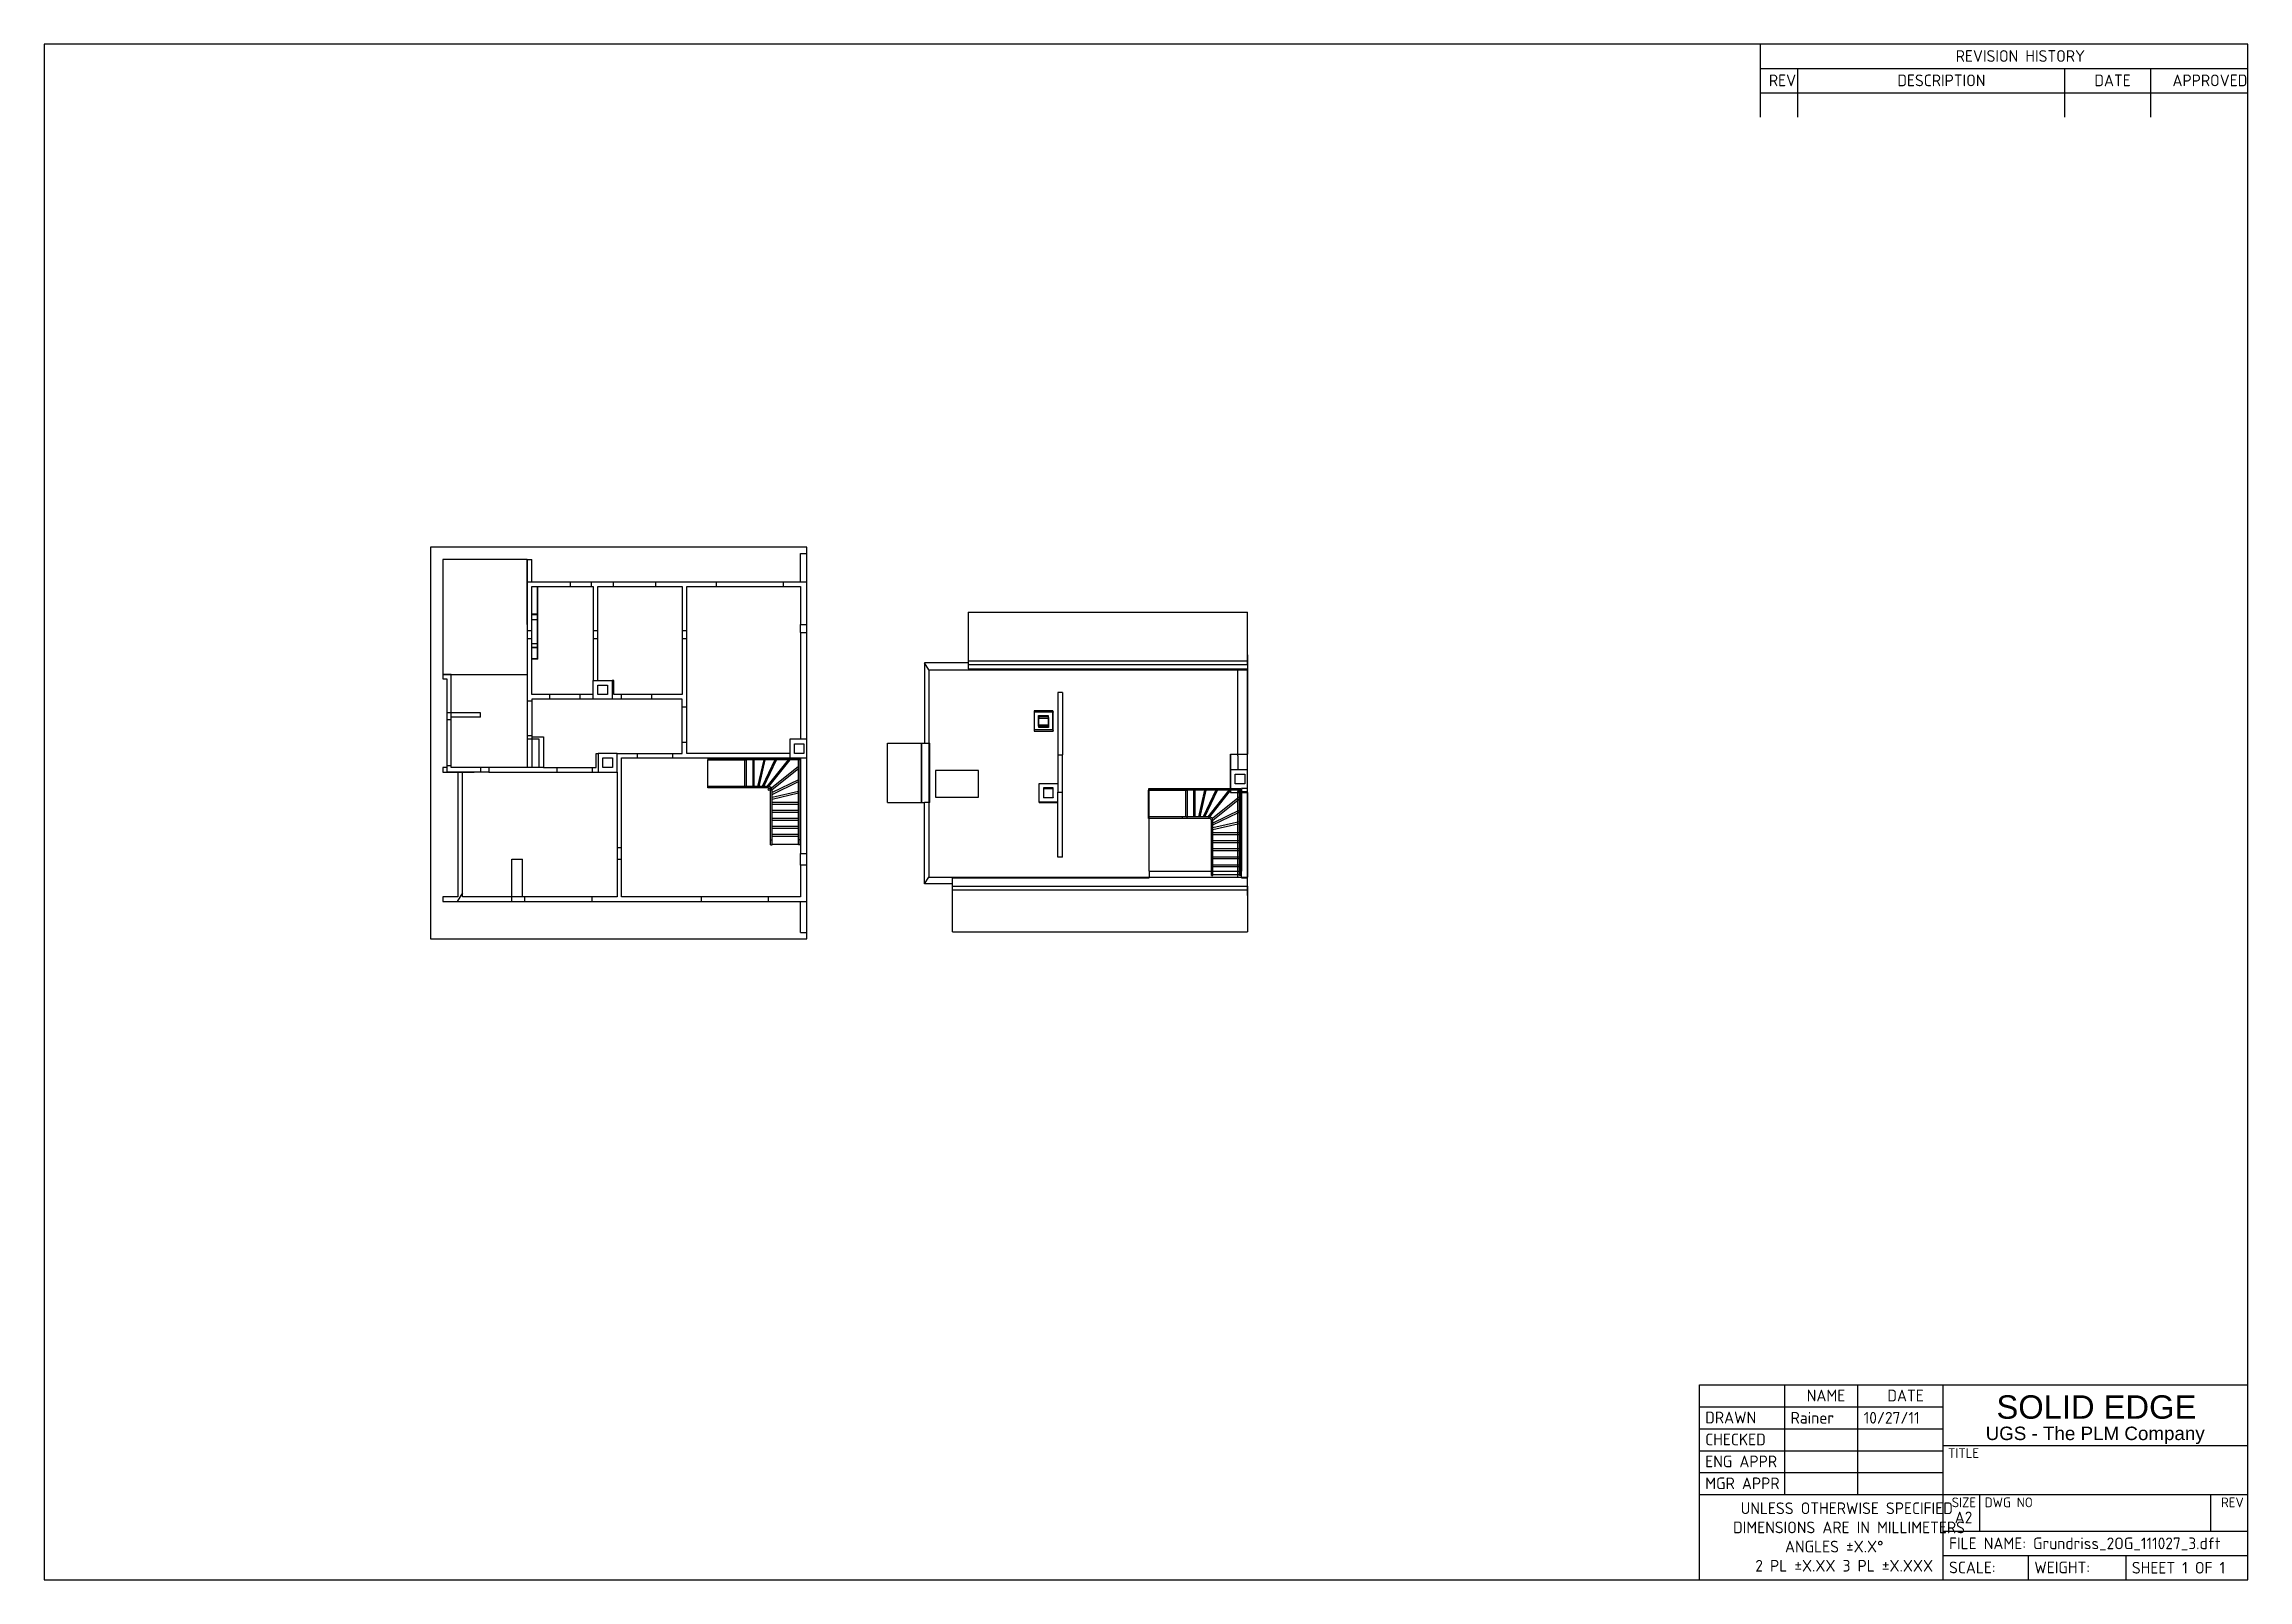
# Model space of a CAD drawing. Header units: inches. Extents: x 10 to 584, y 10 to 410.
import ezdxf
from ezdxf.enums import TextEntityAlignment as Align
from ezdxf.lldxf.tags import DXFTag

# ---------------------------------------------------------------- set-up
doc = ezdxf.new("R2010")
doc.units = ezdxf.units.IN
for name, color, linetype in [('DECKE_1OG', 7, 'Continuous'), ('DECKE_2OG', 7, 'Continuous'), ('Default', 7, 'Continuous'), ('GRUNDRISS_2OG', 7, 'Continuous'), ('GRUNDRISS_3OG', 7, 'Continuous'), ('KRUEMMLING', 7, 'Continuous'), ('ROHRVERKLEIDUNG', 7, 'Continuous'), ('STUFE1', 7, 'Continuous'), ('STUFE2', 7, 'Continuous'), ('STUFE3', 7, 'Continuous'), ('STUFE4', 7, 'Continuous'), ('STUFE5', 7, 'Continuous'), ('STUFE6', 7, 'Continuous'), ('STUFE7', 7, 'Continuous'), ('STUFE8', 7, 'Continuous'), ('STUFE9', 7, 'Continuous'), ('WANGE_OL', 7, 'Continuous'), ('WANGE_OR', 7, 'Continuous'), ('WANGE_UL', 7, 'Continuous'), ('WANGE_UR', 7, 'Continuous')]:
    doc.layers.add(name, color=color, linetype=linetype)
doc.styles.add('SEACAD_arial_ttfB', font='arial.ttf', dxfattribs={"height": 0.2})
doc.styles.add('SEACAD_arial_ttfI', font='arial.ttf', dxfattribs={"height": 0.2})
doc.styles.add('SEACAD_seiso_ttf', font='seiso.ttf', dxfattribs={"height": 0.2})
doc.styles.add('SEACAD_seiso_ttfB', font='seiso.ttf', dxfattribs={"height": 0.2})
tags = doc.linetypes.add('HIDDEN2', pattern=[0.1875, 0.125, -0.0625]).pattern_tags.tags
tags[6:7] = [DXFTag(74, 4), DXFTag(75, 0), DXFTag(340, '0'), DXFTag(46, 0.0), DXFTag(50, 0.0), DXFTag(44, 0.0), DXFTag(45, 0.0)]
tags[4:5] = [DXFTag(74, 4), DXFTag(75, 0), DXFTag(340, '0'), DXFTag(46, 0.0), DXFTag(50, 0.0), DXFTag(44, 0.0), DXFTag(45, 0.0)]

# ---------------------------------------------------------------- blocks, each defined once
blk = doc.blocks.new('SE')
at = {"layer": 'DECKE_1OG', "color": 7, "linetype": 'Continuous', "ltscale": 25.4}
for p, q in [((208.62, 278.97), (110.62, 278.97)), ((110.62, 278.97), (110.62, 176.97)), ((113.82, 275.77), (113.82, 245.77)), ((135.82, 275.77), (113.82, 275.77)), ((208.62, 277.32), (208.62, 278.97)), ((116.07, 245.77), (135.82, 245.77)), ((208.62, 176.97), (208.62, 178.62)), ((110.62, 176.97), (208.62, 176.97))]:
    blk.add_line(p, q, dxfattribs=at)
at = {"layer": 'DECKE_1OG', "color": 7, "linetype": 'HIDDEN2', "ltscale": 25.4}
for p, q in [((135.82, 269.97), (135.82, 275.77)), ((208.62, 256.76), (208.62, 277.32)), ((113.82, 245.77), (116.07, 245.77)), ((208.62, 178.62), (208.62, 199.18))]:
    blk.add_line(p, q, dxfattribs=at)
at = {"layer": 'DECKE_1OG', "color": 7, "linetype": 'Continuous', "ltscale": 25.4}
blk.add_circle((198.82, 215.87), 0.25, dxfattribs=at)
at = {"layer": 'GRUNDRISS_2OG', "color": 7, "linetype": 'Continuous', "ltscale": 25.4}
for p, q in [((135.82, 275.77), (135.82, 269.97)), ((135.82, 275.77), (137.02, 275.77)), ((137.02, 269.97), (137.02, 275.77)), ((207.02, 269.97), (207.02, 277.32)), ((207.02, 277.32), (208.62, 277.32)), ((208.62, 256.76), (208.62, 277.32)), ((135.83, 269.97), (135.82, 269.97)), ((135.82, 258.82), (135.82, 269.97)), ((135.83, 269.97), (208.61, 269.97)), ((135.83, 269.97), (135.83, 258.82)), ((208.61, 269.97), (208.61, 258.82)), ((137.02, 268.77), (153.02, 268.77)), ((137.02, 261.52), (137.02, 268.77)), ((138.62, 261.52), (138.62, 268.77)), ((153.02, 268.77), (153.02, 257.26)), ((154.22, 257.26), (154.22, 268.77)), ((154.22, 268.77), (176.22, 268.77)), ((176.22, 268.77), (176.22, 257.26)), ((177.42, 257.26), (177.42, 268.77)), ((177.42, 268.77), (207.02, 268.77)), ((207.02, 268.77), (207.02, 258.82)), ((135.82, 258.82), (135.82, 257.26)), ((135.83, 258.82), (135.82, 258.82)), ((138.62, 261.52), (137.02, 261.52)), ((137.02, 260.02), (137.02, 261.52)), ((137.02, 257.26), (137.02, 260.02)), ((138.62, 260.02), (137.02, 260.02)), ((138.62, 260.02), (138.62, 261.52)), ((207.02, 256.76), (207.02, 258.82)), ((207.02, 258.82), (208.61, 258.82)), ((135.82, 257.26), (135.82, 255.21)), ((135.82, 257.26), (137.02, 257.26)), ((135.82, 255.21), (135.82, 229.07)), ((135.82, 255.21), (137.02, 255.21)), ((137.02, 255.21), (137.02, 257.26)), ((137.02, 240.57), (137.02, 255.21)), ((138.52, 253.77), (137.02, 253.77)), ((153.02, 257.26), (154.22, 257.26)), ((153.02, 257.26), (153.02, 255.21)), ((153.02, 255.21), (153.02, 244.27)), ((153.02, 255.21), (154.22, 255.21)), ((154.22, 255.21), (154.22, 257.26)), ((154.22, 244.27), (154.22, 255.21)), ((176.22, 257.26), (176.22, 255.21)), ((176.22, 257.26), (177.42, 257.26)), ((176.22, 255.21), (176.22, 240.57)), ((176.22, 255.21), (177.42, 255.21)), ((177.42, 255.21), (177.42, 257.26)), ((177.42, 225.27), (177.42, 255.21)), ((207.02, 256.76), (207.02, 228.97)), ((207.02, 256.76), (208.62, 256.76)), ((208.62, 228.97), (208.62, 256.76)), ((113.82, 245.77), (113.82, 244.67)), ((116.07, 245.77), (113.82, 245.77)), ((113.82, 244.67), (114.87, 244.67)), ((114.87, 244.67), (114.87, 235.87)), ((116.07, 235.87), (116.07, 245.77)), ((153.02, 239.37), (153.02, 244.27)), ((153.02, 244.27), (157.92, 244.27)), ((154.22, 243.07), (156.72, 243.07)), ((154.22, 240.57), (154.22, 243.07)), ((156.72, 243.07), (156.72, 240.57)), ((158.42, 244.27), (157.92, 244.27)), ((157.92, 244.27), (157.92, 239.37)), ((158.42, 240.57), (158.42, 244.27)), ((123.69, 235.87), (114.87, 235.87)), ((114.87, 235.87), (114.87, 220.38)), ((123.69, 234.67), (123.69, 235.87)), ((153.02, 240.57), (137.02, 240.57)), ((137.02, 239.37), (137.02, 229.57)), ((153.02, 239.37), (137.02, 239.37)), ((157.92, 239.37), (153.02, 239.37)), ((156.72, 240.57), (154.22, 240.57)), ((176.22, 239.37), (157.92, 239.37)), ((176.22, 240.57), (158.42, 240.57)), ((176.22, 225.27), (176.22, 239.37)), ((116.07, 221.57), (116.07, 234.67)), ((123.69, 234.67), (116.07, 234.67)), ((135.82, 229.07), (138.82, 229.07)), ((135.82, 229.07), (135.82, 221.57)), ((137.02, 229.57), (140.09, 229.57)), ((138.82, 229.07), (138.82, 221.57)), ((140.09, 229.57), (140.09, 221.57)), ((153.82, 225.27), (154.32, 225.27)), ((153.82, 221.57), (153.82, 225.27)), ((159.22, 225.27), (154.32, 225.27)), ((154.32, 225.27), (154.32, 220.37)), ((155.52, 224.07), (158.02, 224.07)), ((155.52, 221.57), (155.52, 224.07)), ((158.02, 224.07), (158.02, 221.57)), ((159.22, 225.27), (176.22, 225.27)), ((159.22, 220.37), (159.22, 225.27)), ((160.42, 224.07), (204.22, 224.07)), ((160.42, 200.73), (160.42, 224.07)), ((204.22, 225.27), (177.42, 225.27)), ((208.62, 228.97), (204.22, 228.97)), ((204.22, 228.97), (204.22, 224.07)), ((204.22, 224.07), (208.62, 224.07)), ((205.42, 225.27), (205.42, 227.77)), ((205.42, 227.77), (207.92, 227.77)), ((207.92, 225.27), (205.42, 225.27)), ((207.02, 224.07), (207.02, 199.18)), ((207.92, 227.77), (207.92, 225.27)), ((208.62, 224.07), (208.62, 228.97)), ((208.62, 199.18), (208.62, 224.07)), ((114.87, 221.57), (113.82, 221.57)), ((113.82, 221.57), (113.82, 220.37)), ((113.82, 220.37), (114.87, 220.37)), ((122.05, 220.38), (114.87, 220.38)), ((114.87, 220.38), (114.87, 220.37)), ((114.87, 220.37), (122.05, 220.37)), ((123.69, 221.57), (116.07, 221.57)), ((117.76, 220.37), (117.76, 187.87)), ((118.96, 188.95), (118.96, 220.37)), ((122.05, 220.38), (122.05, 220.37)), ((123.69, 220.37), (122.05, 220.37)), ((125.86, 221.57), (123.69, 221.57)), ((123.69, 221.57), (123.69, 220.37)), ((125.86, 220.37), (123.69, 220.37)), ((138.82, 221.57), (125.86, 221.57)), ((125.86, 221.57), (125.86, 220.37)), ((125.86, 220.37), (154.32, 220.37)), ((140.09, 221.57), (153.82, 221.57)), ((154.32, 220.37), (159.22, 220.37)), ((158.02, 221.57), (155.52, 221.57)), ((159.22, 220.37), (159.22, 200.73)), ((131.82, 186.67), (131.82, 197.69)), ((131.82, 197.69), (134.62, 197.69)), ((134.62, 187.87), (134.62, 197.69)), ((159.22, 200.73), (160.42, 200.73)), ((159.22, 200.73), (159.22, 197.69)), ((159.22, 197.69), (159.22, 187.87)), ((159.22, 197.69), (160.42, 197.69)), ((160.42, 197.69), (160.42, 200.73)), ((160.42, 187.87), (160.42, 197.69)), ((207.02, 199.18), (208.62, 199.18)), ((207.02, 196.14), (207.02, 199.18)), ((207.02, 196.14), (207.02, 187.87)), ((208.61, 196.14), (207.02, 196.14)), ((208.61, 196.14), (208.61, 186.67)), ((208.62, 178.62), (208.62, 199.18)), ((113.82, 187.87), (113.82, 186.67)), ((117.76, 187.87), (113.82, 187.87)), ((113.82, 186.67), (117.62, 186.67)), ((118.96, 188.95), (117.62, 186.67)), ((117.62, 186.67), (131.82, 186.67)), ((118.96, 187.87), (118.96, 188.95)), ((131.82, 187.87), (118.96, 187.87)), ((131.82, 186.67), (208.61, 186.67)), ((159.22, 187.87), (134.62, 187.87)), ((207.02, 187.87), (160.42, 187.87)), ((207.02, 178.62), (207.02, 186.67)), ((207.02, 178.62), (208.62, 178.62))]:
    blk.add_line(p, q, dxfattribs=at)
at = {"layer": 'GRUNDRISS_2OG', "color": 7, "linetype": 'HIDDEN2', "ltscale": 25.4}
for p, q in [((147.02, 269.97), (147.02, 268.77)), ((152.52, 269.97), (152.52, 268.77)), ((158.22, 269.97), (158.22, 268.77)), ((169.22, 269.97), (169.22, 268.77)), ((185.02, 269.97), (185.02, 268.77)), ((202.52, 269.97), (202.52, 268.77)), ((138.62, 253.77), (138.52, 253.77)), ((116.07, 234.67), (116.07, 235.87)), ((137.02, 238.87), (135.82, 238.87)), ((141.62, 240.57), (141.62, 239.37)), ((149.52, 240.57), (149.52, 239.37)), ((160.32, 240.57), (160.32, 239.37)), ((168.22, 240.57), (168.22, 239.37)), ((177.42, 237.27), (176.22, 237.27)), ((114.87, 234.07), (116.07, 234.07)), ((137.02, 229.87), (135.82, 229.87)), ((137.02, 229.57), (137.02, 221.57)), ((164.52, 224.07), (164.52, 225.27)), ((173.72, 224.07), (173.72, 225.27)), ((177.42, 228.07), (176.22, 228.07)), ((114.87, 222.07), (116.07, 222.07)), ((140.09, 221.57), (138.82, 221.57)), ((143.62, 220.37), (143.62, 221.57)), ((152.82, 220.37), (152.82, 221.57)), ((134.62, 187.87), (131.82, 187.87)), ((135.22, 186.67), (135.22, 187.87)), ((152.72, 186.67), (152.72, 187.87)), ((181.22, 186.67), (181.22, 187.87)), ((198.72, 186.67), (198.72, 187.87))]:
    blk.add_line(p, q, dxfattribs=at)
at = {"layer": 'KRUEMMLING', "color": 7, "linetype": 'Continuous', "ltscale": 25.4}
for p, q in [((198.62, 216.27), (198.62, 216.67)), ((199.62, 215.67), (199.22, 215.67))]:
    blk.add_line(p, q, dxfattribs=at)
for radius in [1, 0.6]:
    blk.add_arc((198.62, 215.67), radius, 0, 90, dxfattribs=at)
at = {"layer": 'ROHRVERKLEIDUNG', "color": 7, "linetype": 'HIDDEN2', "ltscale": 25.4}
for p, q in [((138.52, 261.37), (138.52, 268.77)), ((138.62, 261.47), (137.02, 261.47)), ((138.52, 261.37), (137.02, 261.37)), ((138.52, 260.02), (138.52, 261.37)), ((138.52, 258.77), (138.62, 258.77)), ((138.52, 255.77), (138.62, 255.77)), ((138.52, 249.87), (138.52, 252.87)), ((138.52, 249.87), (137.02, 249.87))]:
    blk.add_line(p, q, dxfattribs=at)
at = {"layer": 'ROHRVERKLEIDUNG', "color": 7, "linetype": 'Continuous', "ltscale": 25.4}
for p, q in [((138.62, 261.52), (138.62, 268.77)), ((138.52, 257.26), (138.52, 260.02)), ((138.62, 257.26), (138.62, 260.02)), ((137.02, 252.77), (137.02, 252.87)), ((138.52, 252.87), (137.02, 252.87)), ((138.62, 252.77), (137.02, 252.77)), ((138.62, 257.26), (138.52, 257.26)), ((138.52, 255.21), (138.52, 257.26)), ((138.62, 255.21), (138.52, 255.21)), ((138.52, 252.87), (138.52, 255.21)), ((138.62, 255.21), (138.62, 257.26)), ((138.62, 252.77), (138.62, 255.21)), ((138.62, 249.77), (138.62, 252.77)), ((138.62, 249.77), (137.02, 249.77))]:
    blk.add_line(p, q, dxfattribs=at)
at = {"layer": 'STUFE1', "color": 7, "linetype": 'HIDDEN2', "ltscale": 25.4}
for p, q in [((192.47, 223.57), (192.47, 216.67)), ((206.52, 212.47), (199.62, 212.47)), ((206.52, 210.38), (199.62, 210.38)), ((206.52, 208.29), (199.62, 208.29)), ((206.52, 206.2), (199.62, 206.2)), ((206.52, 204.11), (199.62, 204.11))]:
    blk.add_line(p, q, dxfattribs=at)
at = {"layer": 'STUFE1', "color": 7, "linetype": 'Continuous', "ltscale": 25.4}
for p, q in [((194.96, 223.57), (192.87, 223.57)), ((194.96, 216.67), (194.96, 223.57)), ((199.62, 209.98), (206.52, 209.98)), ((199.62, 207.89), (206.52, 207.89)), ((199.62, 205.8), (206.52, 205.8)), ((199.62, 203.71), (206.52, 203.71)), ((199.62, 201.62), (206.52, 201.62))]:
    blk.add_line(p, q, dxfattribs=at)
at = {"layer": 'STUFE2', "color": 7, "linetype": 'HIDDEN2', "ltscale": 25.4}
blk.add_line((206.52, 215.36), (199.62, 213.78), dxfattribs=at)
at = {"layer": 'STUFE2', "color": 7, "linetype": 'Continuous', "ltscale": 25.4}
blk.add_line((199.62, 212.07), (206.52, 212.07), dxfattribs=at)
at = {"layer": 'STUFE3', "color": 7, "linetype": 'HIDDEN2', "ltscale": 25.4}
blk.add_line((206.52, 218.37), (199.62, 215.04), dxfattribs=at)
at = {"layer": 'STUFE3', "color": 7, "linetype": 'Continuous', "ltscale": 25.4}
blk.add_line((199.62, 213.38), (206.52, 214.96), dxfattribs=at)
at = {"layer": 'STUFE4', "color": 7, "linetype": 'HIDDEN2', "ltscale": 25.4}
blk.add_line((206.52, 221.84), (199.46, 216.21), dxfattribs=at)
at = {"layer": 'STUFE4', "color": 7, "linetype": 'Continuous', "ltscale": 25.4}
blk.add_line((199.62, 214.6), (206.52, 217.92), dxfattribs=at)
at = {"layer": 'STUFE5', "color": 7, "linetype": 'HIDDEN2', "ltscale": 25.4}
blk.add_line((203.77, 223.57), (198.27, 216.67), dxfattribs=at)
at = {"layer": 'STUFE5', "color": 7, "linetype": 'Continuous', "ltscale": 25.4}
for p, q in [((199.61, 215.82), (206.52, 221.33)), ((206.52, 223.57), (204.28, 223.57))]:
    blk.add_line(p, q, dxfattribs=at)
at = {"layer": 'STUFE6', "color": 7, "linetype": 'HIDDEN2', "ltscale": 25.4}
blk.add_line((200.36, 223.57), (197.03, 216.67), dxfattribs=at)
at = {"layer": 'STUFE6', "color": 7, "linetype": 'Continuous', "ltscale": 25.4}
for p, q in [((198.77, 216.66), (204.28, 223.57)), ((204.28, 223.57), (200.8, 223.57))]:
    blk.add_line(p, q, dxfattribs=at)
at = {"layer": 'STUFE7', "color": 7, "linetype": 'HIDDEN2', "ltscale": 25.4}
blk.add_line((197.43, 223.57), (195.85, 216.67), dxfattribs=at)
at = {"layer": 'STUFE7', "color": 7, "linetype": 'Continuous', "ltscale": 25.4}
for p, q in [((197.48, 216.67), (200.8, 223.57)), ((200.8, 223.57), (197.84, 223.57))]:
    blk.add_line(p, q, dxfattribs=at)
at = {"layer": 'STUFE8', "color": 7, "linetype": 'HIDDEN2', "ltscale": 25.4}
blk.add_line((194.56, 223.57), (194.56, 216.67), dxfattribs=at)
at = {"layer": 'STUFE8', "color": 7, "linetype": 'Continuous', "ltscale": 25.4}
for p, q in [((197.84, 223.57), (194.96, 223.57)), ((196.26, 216.67), (197.84, 223.57))]:
    blk.add_line(p, q, dxfattribs=at)
at = {"layer": 'STUFE9', "color": 7, "linetype": 'Continuous', "ltscale": 25.4}
for p, q in [((182.87, 216.67), (182.87, 223.57)), ((182.87, 223.57), (192.87, 223.57)), ((192.87, 223.57), (192.87, 216.67))]:
    blk.add_line(p, q, dxfattribs=at)
at = {"layer": 'WANGE_OL', "color": 7, "linetype": 'Continuous', "ltscale": 25.4}
for p, q in [((192.87, 216.67), (182.87, 216.67)), ((182.87, 216.27), (182.87, 216.67)), ((192.87, 216.27), (182.87, 216.27)), ((198.62, 216.67), (192.87, 216.67)), ((192.87, 216.27), (192.87, 216.67)), ((198.62, 216.27), (192.87, 216.27))]:
    blk.add_line(p, q, dxfattribs=at)
at = {"layer": 'WANGE_OL', "color": 7, "linetype": 'HIDDEN2', "ltscale": 25.4}
blk.add_line((191.67, 216.27), (191.67, 216.67), dxfattribs=at)
at = {"layer": 'WANGE_OR', "color": 7, "linetype": 'Continuous', "ltscale": 25.4}
for p, q in [((193.11, 223.97), (182.87, 223.97)), ((182.87, 223.97), (182.87, 223.57)), ((206.52, 223.97), (193.11, 223.97)), ((193.11, 223.97), (193.11, 223.57)), ((206.92, 223.97), (206.52, 223.97)), ((206.52, 223.97), (206.52, 223.57)), ((206.92, 223.97), (206.92, 223.57)), ((193.11, 223.57), (182.87, 223.57)), ((206.52, 223.57), (193.11, 223.57)), ((206.92, 223.57), (206.52, 223.57))]:
    blk.add_line(p, q, dxfattribs=at)
at = {"layer": 'WANGE_OR', "color": 7, "linetype": 'HIDDEN2', "ltscale": 25.4}
blk.add_line((191.67, 223.97), (191.67, 223.57), dxfattribs=at)
at = {"layer": 'WANGE_UL', "color": 7, "linetype": 'Continuous', "ltscale": 25.4}
for p, q in [((199.22, 208.72), (199.22, 215.67)), ((199.62, 208.72), (199.62, 215.67)), ((199.22, 201.42), (199.22, 208.72)), ((199.62, 201.42), (199.62, 208.72)), ((199.22, 201.42), (199.62, 201.42))]:
    blk.add_line(p, q, dxfattribs=at)
at = {"layer": 'WANGE_UL', "color": 7, "linetype": 'HIDDEN2', "ltscale": 25.4}
blk.add_line((199.22, 202.77), (199.62, 202.77), dxfattribs=at)
at = {"layer": 'WANGE_UR', "color": 7, "linetype": 'Continuous', "ltscale": 25.4}
for p, q in [((206.52, 212.07), (206.52, 223.57)), ((206.92, 223.57), (206.52, 223.57)), ((206.92, 212.07), (206.92, 223.57)), ((206.52, 201.42), (206.52, 212.07)), ((206.92, 201.42), (206.92, 212.07)), ((206.92, 201.42), (206.52, 201.42))]:
    blk.add_line(p, q, dxfattribs=at)
at = {"layer": 'WANGE_UR', "color": 7, "linetype": 'HIDDEN2', "ltscale": 25.4}
blk.add_line((206.92, 202.77), (206.52, 202.77), dxfattribs=at)
blk = doc.blocks.new('SE1')
at = {"layer": 'DECKE_2OG', "color": 7, "linetype": 'Continuous', "ltscale": 25.4}
for p, q in [((250.64, 262.05), (250.64, 248.43)), ((250.64, 262.05), (323.43, 262.05)), ((323.43, 248.43), (323.43, 262.05)), ((250.64, 248.84), (239.35, 248.84)), ((240.41, 247.03), (239.35, 248.84)), ((239.35, 248.84), (239.35, 227.95)), ((240.41, 247.03), (323.44, 247.03)), ((240.41, 247.03), (240.41, 193.07)), ((250.64, 248.43), (323.43, 248.43)), ((323.43, 250.9), (323.44, 250.9)), ((323.44, 250.9), (323.44, 247.03)), ((229.69, 212.45), (229.69, 227.95)), ((229.69, 227.95), (238.63, 227.95)), ((238.63, 212.45), (238.63, 227.95)), ((238.63, 227.95), (239.35, 227.95)), ((253.34, 220.85), (242.14, 220.85)), ((242.14, 220.85), (242.14, 213.85)), ((253.34, 213.85), (253.34, 220.85)), ((229.69, 212.45), (238.63, 212.45)), ((238.63, 212.45), (239.35, 212.45)), ((239.35, 191.26), (239.35, 212.45)), ((242.14, 213.85), (253.34, 213.85)), ((269.14, 212.45), (274.04, 212.45)), ((297.84, 216.05), (297.84, 216.15)), ((297.84, 216.15), (319.04, 216.15)), ((297.84, 215.65), (297.84, 215.65)), ((297.84, 194.63), (297.84, 208.35)), ((239.35, 191.26), (240.41, 193.07)), ((246.64, 191.26), (239.35, 191.26)), ((240.41, 193.07), (323.44, 193.07)), ((246.64, 190.69), (246.64, 191.26)), ((246.64, 178.75), (246.64, 190.69)), ((246.64, 190.69), (323.43, 190.69)), ((297.84, 194.63), (320.94, 194.63)), ((323.43, 190.69), (323.43, 178.75)), ((323.44, 188.22), (323.44, 193.07)), ((323.43, 188.22), (323.44, 188.22)), ((246.64, 178.75), (323.43, 178.75))]:
    blk.add_line(p, q, dxfattribs=at)
at = {"layer": 'DECKE_2OG', "color": 7, "linetype": 'HIDDEN2', "ltscale": 25.4}
for p, q in [((250.64, 249.35), (323.44, 249.35)), ((250.64, 248.43), (250.64, 247.29)), ((250.64, 247.29), (323.44, 247.29)), ((323.44, 225.05), (323.44, 247.03)), ((238.52, 212.45), (238.52, 227.95)), ((239.35, 227.95), (240.68, 227.95)), ((240.68, 212.45), (240.68, 227.95)), ((320.94, 221.05), (323.44, 221.05)), ((240.68, 212.45), (239.35, 212.45)), ((274.04, 217.35), (269.14, 217.35)), ((269.14, 212.55), (269.14, 212.45)), ((297.84, 215.65), (297.84, 216.05)), ((297.84, 208.35), (297.84, 215.65)), ((323.44, 216.15), (321.84, 216.15)), ((321.84, 216.15), (321.84, 194.63)), ((323.44, 193.07), (323.44, 215.04)), ((246.64, 192.82), (297.84, 192.82)), ((246.64, 191.26), (246.64, 192.82)), ((246.64, 189.77), (323.44, 189.77)), ((297.84, 194.63), (297.84, 192.82)), ((320.94, 194.63), (321.84, 194.63)), ((321.84, 192.82), (321.84, 194.63)), ((321.84, 192.82), (323.44, 192.82))]:
    blk.add_line(p, q, dxfattribs=at)
at = {"layer": 'GRUNDRISS_3OG', "color": 7, "linetype": 'Continuous', "ltscale": 25.4}
for p, q in [((320.94, 247.03), (323.44, 247.03)), ((320.94, 225.05), (320.94, 247.03)), ((323.44, 247.03), (323.44, 225.05)), ((274.04, 241.14), (274.04, 224.92)), ((275.24, 241.14), (274.04, 241.14)), ((275.24, 241.14), (275.24, 224.92)), ((272.74, 236.35), (267.84, 236.35)), ((267.84, 236.35), (267.84, 231.45)), ((267.84, 236.35), (267.88, 235.98)), ((272.78, 235.98), (267.88, 235.98)), ((267.88, 235.98), (267.88, 231.08)), ((272.74, 236.35), (272.78, 235.98)), ((272.78, 231.08), (272.78, 235.98)), ((267.84, 231.45), (267.88, 231.08)), ((267.88, 231.08), (272.78, 231.08)), ((269.08, 234.48), (271.58, 234.48)), ((269.08, 231.98), (269.08, 234.48)), ((271.54, 232.65), (269.08, 232.65)), ((271.54, 232.35), (269.08, 232.35)), ((271.58, 231.98), (269.08, 231.98)), ((271.54, 234.48), (271.54, 232.65)), ((271.54, 232.65), (271.54, 232.35)), ((271.54, 232.35), (271.58, 231.98)), ((271.58, 234.48), (271.58, 231.98)), ((274.04, 224.92), (274.04, 215.19)), ((274.04, 224.92), (275.24, 224.92)), ((275.24, 215.19), (275.24, 224.92)), ((319.04, 225.05), (319.05, 225.05)), ((319.04, 215.12), (319.04, 225.05)), ((319.05, 225.05), (323.44, 225.05)), ((319.05, 225.05), (319.05, 215.05)), ((323.44, 215.05), (323.44, 225.05)), ((320.24, 219.85), (322.74, 219.85)), ((320.24, 217.35), (320.24, 219.85)), ((322.74, 219.85), (322.74, 217.35)), ((269.14, 212.55), (269.14, 217.45)), ((269.14, 217.45), (274.04, 217.45)), ((269.14, 212.45), (269.14, 212.55)), ((274.04, 212.55), (269.14, 212.55)), ((274.04, 212.45), (269.14, 212.45)), ((272.84, 216.26), (270.34, 216.26)), ((270.34, 216.26), (270.34, 213.76)), ((270.34, 216.15), (272.84, 216.15)), ((270.34, 213.76), (272.84, 213.76)), ((272.84, 213.76), (272.84, 216.26)), ((274.04, 198.24), (274.04, 215.19)), ((274.04, 215.19), (275.24, 215.19)), ((275.24, 198.24), (275.24, 215.19)), ((319.04, 215.12), (319.05, 215.12)), ((319.05, 215.05), (323.44, 215.05)), ((322.74, 217.35), (320.24, 217.35)), ((320.94, 193.07), (320.94, 215.05)), ((323.44, 215.04), (323.44, 193.07)), ((275.24, 198.24), (274.04, 198.24)), ((320.94, 193.07), (323.44, 193.07))]:
    blk.add_line(p, q, dxfattribs=at)
at = {"layer": 'GRUNDRISS_3OG', "color": 7, "linetype": 'HIDDEN2', "ltscale": 25.4}
for p, q in [((272.74, 231.45), (272.74, 236.35)), ((267.84, 231.45), (272.74, 231.45)), ((269.04, 235.15), (271.54, 235.15)), ((269.04, 234.85), (269.04, 235.15)), ((269.04, 232.65), (269.04, 234.85)), ((269.04, 234.85), (271.54, 234.85)), ((269.04, 234.85), (269.08, 234.48)), ((269.08, 232.65), (269.04, 232.65)), ((269.04, 232.35), (269.04, 232.65)), ((269.08, 232.35), (269.04, 232.35)), ((269.04, 232.35), (269.08, 231.98)), ((271.54, 235.15), (271.54, 234.85)), ((271.54, 234.85), (271.54, 234.48)), ((271.54, 234.85), (271.58, 234.48)), ((272.74, 231.45), (272.78, 231.08)), ((320.94, 224.67), (320.94, 225.05)), ((320.94, 224.67), (320.94, 221.05)), ((319.04, 221.05), (320.94, 221.05)), ((270.34, 213.76), (270.34, 213.65)), ((272.84, 213.65), (270.34, 213.65)), ((272.84, 213.76), (272.84, 213.65)), ((319.04, 216.15), (320.94, 216.15)), ((320.94, 216.15), (320.94, 215.31)), ((320.94, 215.31), (323.44, 215.31)), ((320.94, 215.15), (320.94, 215.31)), ((320.94, 215.13), (323.44, 215.13)), ((320.94, 215.13), (320.94, 215.13)), ((320.94, 215.13), (320.94, 215.11)), ((323.44, 215.11), (320.94, 215.11)), ((320.94, 215.05), (320.94, 215.11))]:
    blk.add_line(p, q, dxfattribs=at)
at = {"layer": 'KRUEMMLING', "color": 7, "linetype": 'Continuous', "ltscale": 25.4}
for p, q in [((313.44, 208.35), (313.44, 208.75)), ((314.44, 207.75), (314.04, 207.75))]:
    blk.add_line(p, q, dxfattribs=at)
for radius in [1, 0.6]:
    blk.add_arc((313.44, 207.75), radius, 0, 90, dxfattribs=at)
at = {"layer": 'STUFE1', "color": 7, "linetype": 'HIDDEN2', "ltscale": 25.4}
for p, q in [((307.29, 215.65), (307.29, 208.75)), ((321.34, 204.55), (314.44, 204.55)), ((321.34, 202.46), (314.44, 202.46)), ((320.94, 202.06), (321.34, 202.06)), ((321.34, 200.37), (314.44, 200.37)), ((321.34, 198.28), (314.44, 198.28)), ((321.34, 196.19), (314.44, 196.19)), ((320.94, 199.97), (321.34, 199.97)), ((320.94, 197.88), (321.34, 197.88)), ((320.94, 195.79), (321.34, 195.79)), ((314.44, 193.7), (321.34, 193.7))]:
    blk.add_line(p, q, dxfattribs=at)
at = {"layer": 'STUFE1', "color": 7, "linetype": 'Continuous', "ltscale": 25.4}
for p, q in [((309.78, 215.65), (307.69, 215.65)), ((309.78, 208.75), (309.78, 215.65)), ((314.44, 202.06), (320.94, 202.06)), ((314.44, 199.97), (320.94, 199.97)), ((314.44, 197.88), (320.94, 197.88)), ((314.44, 195.79), (320.94, 195.79))]:
    blk.add_line(p, q, dxfattribs=at)
at = {"layer": 'STUFE2', "color": 7, "linetype": 'HIDDEN2', "ltscale": 25.4}
for p, q in [((321.34, 207.44), (314.44, 205.87)), ((320.94, 204.15), (321.34, 204.15))]:
    blk.add_line(p, q, dxfattribs=at)
at = {"layer": 'STUFE2', "color": 7, "linetype": 'Continuous', "ltscale": 25.4}
blk.add_line((314.44, 204.15), (320.94, 204.15), dxfattribs=at)
at = {"layer": 'STUFE3', "color": 7, "linetype": 'HIDDEN2', "ltscale": 25.4}
for p, q in [((321.34, 210.45), (314.44, 207.13)), ((320.94, 206.95), (321.34, 207.04))]:
    blk.add_line(p, q, dxfattribs=at)
at = {"layer": 'STUFE3', "color": 7, "linetype": 'Continuous', "ltscale": 25.4}
blk.add_line((314.44, 205.47), (320.94, 206.95), dxfattribs=at)
at = {"layer": 'STUFE4', "color": 7, "linetype": 'HIDDEN2', "ltscale": 25.4}
for p, q in [((321.34, 213.93), (314.28, 208.3)), ((320.94, 209.81), (321.34, 210.01))]:
    blk.add_line(p, q, dxfattribs=at)
at = {"layer": 'STUFE4', "color": 7, "linetype": 'Continuous', "ltscale": 25.4}
blk.add_line((314.44, 206.68), (320.94, 209.81), dxfattribs=at)
at = {"layer": 'STUFE5', "color": 7, "linetype": 'HIDDEN2', "ltscale": 25.4}
for p, q in [((318.6, 215.65), (313.09, 208.75)), ((321.34, 215.65), (319.11, 215.65)), ((320.94, 213.1), (321.34, 213.42))]:
    blk.add_line(p, q, dxfattribs=at)
at = {"layer": 'STUFE5', "color": 7, "linetype": 'Continuous', "ltscale": 25.4}
blk.add_line((314.43, 207.9), (320.94, 213.1), dxfattribs=at)
at = {"layer": 'STUFE6', "color": 7, "linetype": 'HIDDEN2', "ltscale": 25.4}
for p, q in [((315.18, 215.65), (311.86, 208.75)), ((319.04, 215.57), (319.11, 215.65)), ((319.11, 215.65), (319.04, 215.65))]:
    blk.add_line(p, q, dxfattribs=at)
at = {"layer": 'STUFE6', "color": 7, "linetype": 'Continuous', "ltscale": 25.4}
for p, q in [((313.59, 208.74), (319.04, 215.57)), ((319.04, 215.65), (315.62, 215.65))]:
    blk.add_line(p, q, dxfattribs=at)
at = {"layer": 'STUFE7', "color": 7, "linetype": 'HIDDEN2', "ltscale": 25.4}
blk.add_line((312.25, 215.65), (310.67, 208.75), dxfattribs=at)
at = {"layer": 'STUFE7', "color": 7, "linetype": 'Continuous', "ltscale": 25.4}
for p, q in [((312.3, 208.75), (315.62, 215.65)), ((315.62, 215.65), (312.66, 215.65))]:
    blk.add_line(p, q, dxfattribs=at)
at = {"layer": 'STUFE8', "color": 7, "linetype": 'HIDDEN2', "ltscale": 25.4}
blk.add_line((309.38, 215.65), (309.38, 208.75), dxfattribs=at)
at = {"layer": 'STUFE8', "color": 7, "linetype": 'Continuous', "ltscale": 25.4}
for p, q in [((312.66, 215.65), (309.78, 215.65)), ((311.08, 208.75), (312.66, 215.65))]:
    blk.add_line(p, q, dxfattribs=at)
at = {"layer": 'STUFE9', "color": 7, "linetype": 'Continuous', "ltscale": 25.4}
for p, q in [((297.69, 208.75), (297.69, 215.65)), ((297.69, 215.65), (307.69, 215.65)), ((307.69, 215.65), (307.69, 208.75))]:
    blk.add_line(p, q, dxfattribs=at)
at = {"layer": 'WANGE_OL', "color": 7, "linetype": 'Continuous', "ltscale": 25.4}
for p, q in [((307.69, 208.75), (297.69, 208.75)), ((297.69, 208.35), (297.69, 208.75)), ((307.69, 208.35), (297.69, 208.35)), ((313.44, 208.75), (307.69, 208.75)), ((307.69, 208.35), (307.69, 208.75)), ((313.44, 208.35), (307.69, 208.35))]:
    blk.add_line(p, q, dxfattribs=at)
at = {"layer": 'WANGE_OL', "color": 7, "linetype": 'HIDDEN2', "ltscale": 25.4}
blk.add_line((306.49, 208.35), (306.49, 208.75), dxfattribs=at)
at = {"layer": 'WANGE_OR', "color": 7, "linetype": 'Continuous', "ltscale": 25.4}
for p, q in [((307.93, 216.05), (297.69, 216.05)), ((297.69, 216.05), (297.69, 215.65)), ((307.93, 215.65), (297.69, 215.65)), ((319.04, 216.05), (307.93, 216.05)), ((307.93, 216.05), (307.93, 215.65)), ((319.04, 215.65), (307.93, 215.65))]:
    blk.add_line(p, q, dxfattribs=at)
at = {"layer": 'WANGE_OR', "color": 7, "linetype": 'HIDDEN2', "ltscale": 25.4}
for p, q in [((306.49, 216.05), (306.49, 215.65)), ((321.34, 216.05), (319.04, 216.05)), ((321.34, 215.65), (319.04, 215.65)), ((321.74, 216.05), (321.34, 216.05)), ((321.34, 216.05), (321.34, 215.65)), ((321.74, 215.65), (321.34, 215.65)), ((321.74, 216.05), (321.74, 215.65))]:
    blk.add_line(p, q, dxfattribs=at)
at = {"layer": 'WANGE_UL', "color": 7, "linetype": 'Continuous', "ltscale": 25.4}
for p, q in [((314.04, 200.8), (314.04, 207.75)), ((314.44, 200.8), (314.44, 207.75)), ((314.04, 194.63), (314.04, 200.8)), ((314.44, 194.63), (314.44, 200.8))]:
    blk.add_line(p, q, dxfattribs=at)
at = {"layer": 'WANGE_UL', "color": 7, "linetype": 'HIDDEN2', "ltscale": 25.4}
for p, q in [((314.04, 194.85), (314.44, 194.85)), ((314.04, 193.5), (314.04, 194.63)), ((314.04, 193.5), (314.44, 193.5)), ((314.44, 193.5), (314.44, 194.63))]:
    blk.add_line(p, q, dxfattribs=at)
at = {"layer": 'WANGE_UR', "color": 7, "linetype": 'HIDDEN2', "ltscale": 25.4}
for p, q in [((321.34, 204.15), (321.34, 215.65)), ((321.74, 215.65), (321.34, 215.65)), ((321.74, 204.15), (321.74, 215.65)), ((321.34, 193.5), (321.34, 204.15)), ((321.74, 193.5), (321.74, 204.15)), ((321.74, 194.85), (321.34, 194.85)), ((321.74, 193.5), (321.34, 193.5))]:
    blk.add_line(p, q, dxfattribs=at)
blk = doc.blocks.new('SEANNOT_GROUP')
at = {"layer": 'Default', "color": 7, "linetype": 'Continuous', "ltscale": 25.4, "style": 'SEACAD_seiso_ttf'}
blk.add_text('Rainer', height=3.048, dxfattribs=at).set_placement((464.874, 53.7515), align=Align.TOP_LEFT)
blk = doc.blocks.new('SEANNOT_GROUP1')
at = {"layer": 'Default', "color": 7, "linetype": 'Continuous', "ltscale": 25.4, "style": 'SEACAD_seiso_ttf'}
blk.add_text('10/27/11', height=3.048, dxfattribs=at).set_placement((483.924, 53.7515), align=Align.TOP_LEFT)
blk = doc.blocks.new('SEANNOT_GROUP5')
at = {"layer": 'Default', "color": 7, "linetype": 'Continuous', "ltscale": 25.4, "style": 'SEACAD_seiso_ttf'}
blk.add_text('FILE NAME: Grundriss_2OG_111027_3.dft', height=3.048, dxfattribs=at).set_placement((506.149, 21.049), align=Align.TOP_LEFT)
blk = doc.blocks.new('SEANNOT_GROUP6')
at = {"layer": 'Default', "color": 7, "linetype": 'Continuous', "ltscale": 25.4, "style": 'SEACAD_seiso_ttf'}
blk.add_text('SHEET 1 OF 1', height=3.048, dxfattribs=at).set_placement((553.774, 14.699), align=Align.TOP_LEFT)

msp = doc.modelspace()

# ---------------------------------------------------------------- linework, layer by layer
at = {"layer": 'Default', "color": 7, "linetype": 'Continuous', "ltscale": 25.4}
for p, q in [((584, 410), (10, 410)), ((10, 410), (10, 10)), ((457, 410), (457, 390.95)), ((584, 10), (584, 410)), ((457, 403.65), (584, 403.65)), ((466.65, 403.65), (466.65, 390.95)), ((536.25, 403.65), (536.25, 390.95)), ((558.6, 403.65), (558.6, 390.95)), ((457, 397.3), (584, 397.3)), ((441.13, 10), (441.13, 60.8)), ((441.13, 60.8), (584, 60.8)), ((463.35, 32.22), (463.35, 60.8)), ((482.4, 32.22), (482.4, 60.8)), ((504.62, 10), (504.62, 60.8)), ((441.13, 55.09), (504.62, 55.09)), ((441.13, 49.37), (504.62, 49.37)), ((441.13, 43.66), (504.62, 43.66)), ((504.62, 45.05), (584, 45.05)), ((441.13, 37.94), (504.62, 37.94)), ((441.13, 32.22), (584, 32.22)), ((514.15, 22.7), (514.15, 32.1)), ((574.35, 22.7), (574.35, 32.1)), ((504.62, 22.7), (584, 22.7)), ((504.62, 16.35), (584, 16.35)), ((526.85, 10), (526.85, 16.35)), ((552.25, 10), (552.25, 16.35)), ((10, 10), (584, 10))]:
    msp.add_line(p, q, dxfattribs=at)

# ---------------------------------------------------------------- block references
at = {"layer": 'Default'}
for name in ['SE', 'SE1', 'SEANNOT_GROUP', 'SEANNOT_GROUP1', 'SEANNOT_GROUP5', 'SEANNOT_GROUP6']:
    msp.add_blockref(name, (0, 0), dxfattribs=at)

# ---------------------------------------------------------------- texts
at = {"layer": 'Default', "color": 7, "linetype": 'Continuous', "ltscale": 25.4}
for s, height, style, p in [('REVISION HISTORY', 3.048, 'SEACAD_seiso_ttf', (507.89, 408.42)), ('REV', 3.048, 'SEACAD_seiso_ttf', (459.23, 402.07)), ('DESCRIPTION', 3.048, 'SEACAD_seiso_ttf', (492.69, 402.07)), ('DATE', 3.048, 'SEACAD_seiso_ttf', (544, 402.07)), ('APPROVED', 3.048, 'SEACAD_seiso_ttf', (564.34, 402.07)), ('NAME', 3.048, 'SEACAD_seiso_ttf', (469.1, 59.54)), ('DATE', 3.048, 'SEACAD_seiso_ttf', (490.08, 59.54)), ('SOLID EDGE', 6.096, 'SEACAD_arial_ttfB', (518.51, 58.08)), ('DRAWN', 3.048, 'SEACAD_seiso_ttf', (442.65, 53.82)), ('CHECKED', 3.048, 'SEACAD_seiso_ttf', (442.65, 48.11)), ('UGS - The PLM Company', 3.5, 'SEACAD_arial_ttfI', (515.69, 49.92)), ('ENG APPR', 3.048, 'SEACAD_seiso_ttf', (442.65, 42.39)), ('TITLE', 2.54, 'SEACAD_seiso_ttf', (505.9, 44.3)), ('MGR APPR', 3.048, 'SEACAD_seiso_ttf', (442.65, 36.68)), ('UNLESS OTHERWISE SPECIFIED', 3.048, 'SEACAD_seiso_ttf', (451.89, 30.19)), ('SIZE', 2.54, 'SEACAD_seiso_ttf', (506.85, 31.47)), ('DWG NO', 2.54, 'SEACAD_seiso_ttf', (515.42, 31.47)), ('REV', 2.54, 'SEACAD_seiso_ttf', (577.01, 31.47)), ('DIMENSIONS ARE IN MILLIMETERS', 3.048, 'SEACAD_seiso_ttf', (449.91, 25.2)), ('A2', 3.048, 'SEACAD_seiso_ttfB', (507.62, 27.79)), ('ANGLES ±X.X°', 3.048, 'SEACAD_seiso_ttf', (463.42, 20.21)), ('2 PL ±X.XX 3 PL ±X.XXX', 3.048, 'SEACAD_seiso_ttf', (455.7, 15.22)), ('SCALE:', 3.048, 'SEACAD_seiso_ttf', (506.15, 14.77)), ('WEIGHT:', 3.048, 'SEACAD_seiso_ttf', (528.37, 14.77))]:
    msp.add_text(s, height=height, dxfattribs=dict(at, style=style)).set_placement(p, align=Align.TOP_LEFT)

doc.saveas('drawing.dxf')
